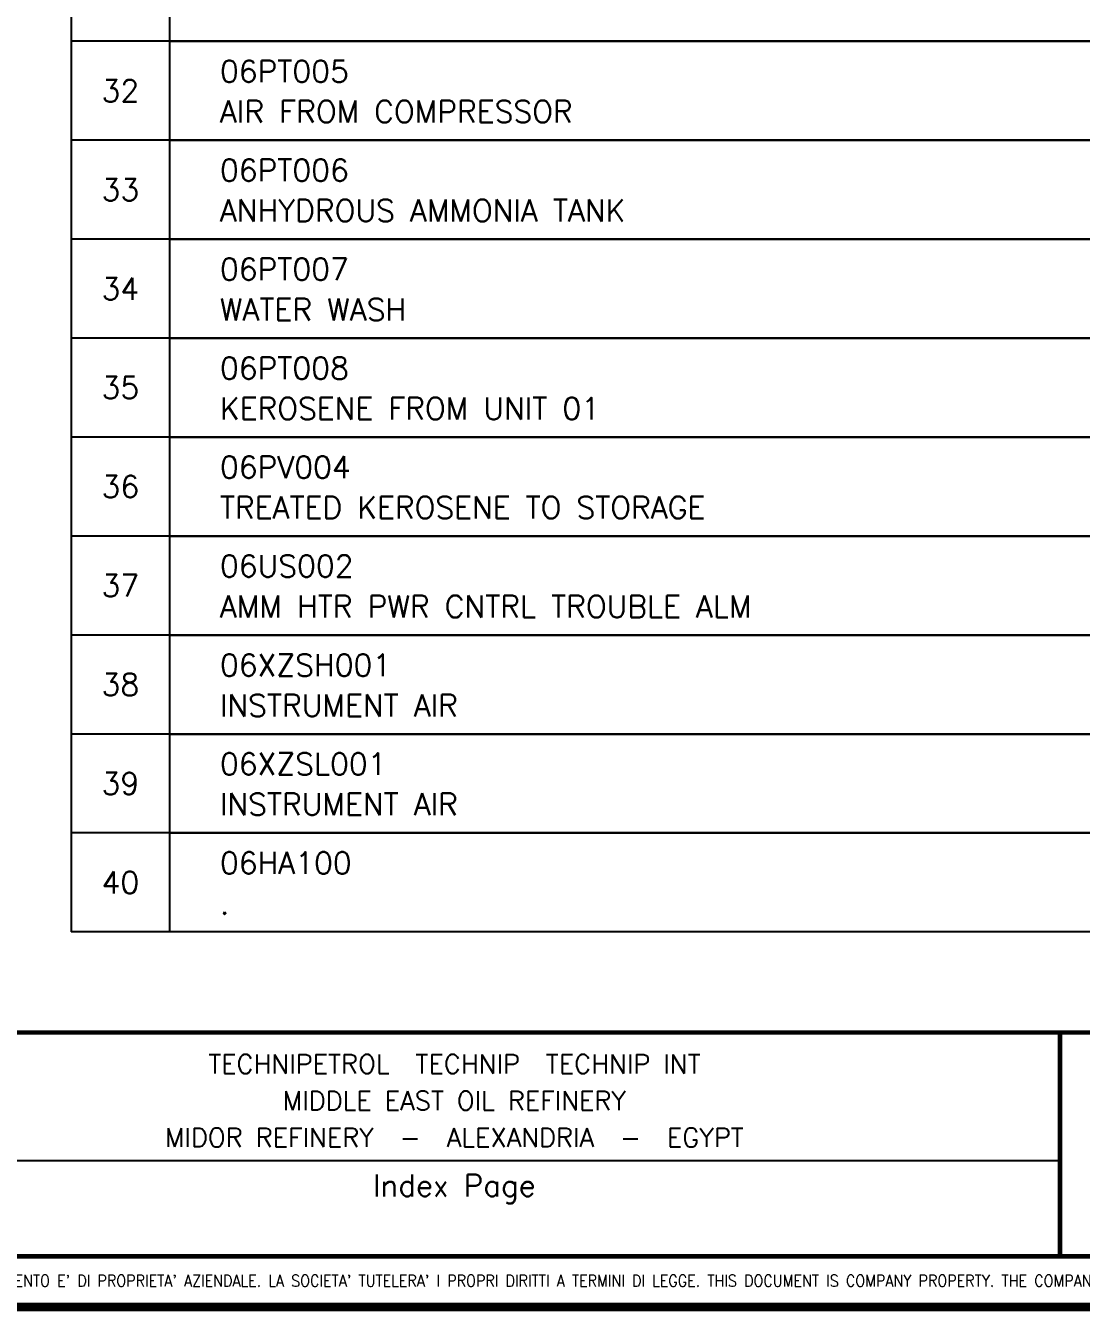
# Model space of a CAD drawing. Extents: x -4 to 378, y 0 to 264.
# Drawn here: x 185.5 to 291.5, y -0.4 to 128.6 of the extents above; entities that cross this region are included whole.
import ezdxf
from ezdxf.enums import TextEntityAlignment as Align

# ---------------------------------------------------------------- set-up
doc = ezdxf.new("R2010")
doc.units = 0
doc.header["$LTSCALE"] = 5
doc.header["$MEASUREMENT"] = 0
doc.linetypes.add('CONTINUA', pattern=[0])
doc.layers.get('0').update_dxf_attribs({"linetype": 'CONTINUA'})
doc.layers.add('02', color=7, linetype='CONTINUA')
doc.styles.add('DESCRIZ', font='SIMPLEX')
doc.styles.add('FOXS', font='FOXS')
doc.styles.add('SIMPLEX', font='simplex.shx')

# ---------------------------------------------------------------- blocks, each defined once
blk = doc.blocks.new('CART_OR')
at = {"color": 7}
blk.add_line((289.32, 14.68), (167.69, 14.68), dxfattribs=at)
at = {"const_width": 0.879}
blk.add_lwpolyline([(0, 263.13), (377.41, 263.13), (377.41, 0), (0, 0)], close=True, dxfattribs=at)
at = {"layer": '02', "const_width": 0.439}
for points in [[(0, 27.54), (377.41, 27.54)], [(289.32, 27.54), (289.32, 5.08)], [(167.69, 5.08), (377.41, 5.08)]]:
    blk.add_lwpolyline(points, dxfattribs=at)
at = {"style": 'DESCRIZ'}
blk.add_attdef('PLOT_PAREMETERS', text='', height=1.76, rotation=90, dxfattribs=at).set_placement((-2.95, 50.73), align=Align.MIDDLE)
for tag, height, p in [('REV4', 1.76, (4.2, 25.57)), ('XX/XX/94', 1.76, (16.47, 25.57)), ('REV3', 1.76, (4.2, 21.43)), ('XX/XX/94', 1.76, (16.47, 21.43)), ('SCALE', 1.76, (339.86, 20.71)), ('FOGLIO', 1.76, (362.89, 20.76)), ('REV2', 1.76, (4.2, 17.28)), ('XX/XX/94', 1.76, (16.47, 17.28)), ('XX/XX/94', 1.76, (16.47, 13.14)), ('REV1', 1.76, (4.2, 13.14)), ('HEADER_LINE_3', 2.19, (228.5, 11.83)), ('XX/XX/94', 1.76, (16.47, 8.99)), ('REV0', 1.76, (4.2, 8.99)), ('HEADER_LINE_4', 2.19, (228.5, 7.59))]:
    blk.add_attdef(tag, text='', height=height, dxfattribs=at).set_placement(p, align=Align.MIDDLE)
for tag, p in [('DESCRIPTION', (27.33, 24.69)), ('DESCRIPTION', (27.33, 20.54)), ('DESCRIPTION', (27.33, 16.4)), ('DOCUMENT', (349.33, 15.81)), ('DESCRIPTION', (27.33, 12.25)), ('CUSTOMER_ORDER', (349.33, 11.08)), ('DESCRIPTION', (27.33, 8.11)), ('CUSTOMER_REF', (349.33, 6.34))]:
    blk.add_attdef(tag, p, '', height=1.76, dxfattribs=at)
at = {"style": 'FOXS', "width": 0.9}
for tag, p in [('DISEGNATO4', (129.98, 25.47)), ('CONTROLLATO4', (145.07, 25.47)), ('APPROVATO4', (160.16, 25.47)), ('DISEGNATO3', (129.98, 21.33)), ('CONTROLLATO3', (145.07, 21.33)), ('APPROVATO3', (160.16, 21.33)), ('DISEGNATO2', (129.98, 17.18)), ('CONTROLLATO2', (145.07, 17.18)), ('APPROVATO2', (160.16, 17.18)), ('DISEGNATO1', (129.98, 13.03)), ('CONTROLLATO1', (145.07, 13.03)), ('APPROVATO1', (160.16, 13.03)), ('DISEGNATO0', (129.98, 8.88)), ('CONTROLLATO0', (145.07, 8.88)), ('APPROVATO0', (160.16, 8.88))]:
    blk.add_attdef(tag, text='', height=2.19, dxfattribs=at).set_placement(p, align=Align.MIDDLE)
at = {"color": 1, "style": 'DESCRIZ'}
for tag, p in [('CONTRACTOR', (228.5, 24.4)), ('HEADER_LINE_1', (228.5, 20.7)), ('HEADER_LINE_2', (228.5, 17.01))]:
    blk.add_attdef(tag, text='', height=1.9, dxfattribs=at).set_placement(p, align=Align.MIDDLE)
at = {"style": 'DESCRIZ'}
blk.add_attdef('FILE_NAME', (-2.16, 3.38), '', height=1.76, rotation=90, dxfattribs=at)
at = {"layer": '02', "style": 'SIMPLEX', "width": 0.9}
blk.add_text("IL PRESENTE DOCUMENTO E' DI PROPRIETA' AZIENDALE. LA SOCIETA' TUTELERA' I PROPRI DIRITTI A TERMINI DI LEGGE. THIS DOCUMENT IS COMPANY PROPERTY. THE COMPANY LAW FULL RESERVES ALL RIGHT.", height=1.16748, dxfattribs=at).set_placement((169.74, 2.04))
blk = doc.blocks.new('IND_1-20')
at = {"color": 7, "style": 'SIMPLEX'}
for tag, p in [('SHEET_1_LINE1', (14.723, 135.221)), ('SHEET_1_LINE2', (14.723, 132.468)), ('SHEET_2_LINE1', (14.723, 128.461)), ('SHEET_2_LINE2', (14.723, 125.708)), ('SHEET_3_LINE1', (14.723, 121.701)), ('SHEET_3_LINE2', (14.723, 118.948)), ('SHEET_4_LINE1', (14.723, 114.941)), ('SHEET_4_LINE2', (14.723, 112.188)), ('SHEET_5_LINE1', (14.723, 108.181)), ('SHEET_5_LINE2', (14.723, 105.428)), ('SHEET_6_LINE1', (14.723, 101.421)), ('SHEET_6_LINE2', (14.723, 98.668)), ('SHEET_7_LINE1', (14.723, 94.661)), ('SHEET_7_LINE2', (14.723, 91.908)), ('SHEET_8_LINE1', (14.723, 87.901)), ('SHEET_8_LINE2', (14.723, 85.148)), ('SHEET_9_LINE1', (14.723, 81.141)), ('SHEET_9_LINE2', (14.723, 78.388)), ('SHEET_10_LINE1', (14.723, 74.381)), ('SHEET_10_LINE2', (14.723, 71.628)), ('SHEET_11_LINE1', (14.723, 67.621)), ('SHEET_11_LINE2', (14.723, 64.868)), ('SHEET_12_LINE1', (14.723, 60.861)), ('SHEET_12_LINE2', (14.723, 58.108)), ('SHEET_13_LINE1', (14.723, 54.101)), ('SHEET_13_LINE2', (14.723, 51.348)), ('SHEET_14_LINE1', (14.723, 47.341)), ('SHEET_14_LINE2', (14.723, 44.588)), ('SHEET_15_LINE1', (14.723, 40.581)), ('SHEET_15_LINE2', (14.723, 37.828)), ('SHEET_16_LINE1', (14.723, 33.821)), ('SHEET_16_LINE2', (14.723, 31.068)), ('SHEET_17_LINE1', (14.723, 27.061)), ('SHEET_17_LINE2', (14.723, 24.308)), ('SHEET_18_LINE1', (14.723, 20.301)), ('SHEET_18_LINE2', (14.723, 17.548)), ('SHEET_19_LINE1', (14.723, 13.541)), ('SHEET_19_LINE2', (14.723, 10.788)), ('SHEET_20_LINE1', (14.723, 6.781)), ('SHEET_19_LINE2', (14.723, 4.028))]:
    blk.add_attdef(tag, p, '', height=1.5, dxfattribs=at)
for tag, p in [('SHEET_1', (7.915, 134.643)), ('SHEET_2', (7.915, 127.883)), ('SHEET_3', (7.915, 121.123)), ('SHEET_4', (7.915, 114.363)), ('SHEET_5', (7.915, 107.603)), ('SHEET_6', (7.915, 100.843)), ('SHEET_7', (7.915, 94.083)), ('SHEET_8', (7.915, 87.323)), ('SHEET_9', (7.915, 80.563)), ('SHEET_10', (7.915, 73.803)), ('SHEET_11', (7.915, 67.043)), ('SHEET_12', (7.915, 60.283)), ('SHEET_13', (7.915, 53.523)), ('SHEET_14', (7.915, 46.763)), ('SHEET_15', (7.915, 40.003)), ('SHEET_16', (7.915, 33.243)), ('SHEET_17', (7.915, 26.483)), ('SHEET_18', (7.915, 19.723)), ('SHEET_19', (7.915, 12.963)), ('SHEET_20', (7.915, 6.203))]:
    blk.add_attdef(tag, text='', height=1.5, dxfattribs=at).set_placement(p, align=Align.MIDDLE)

msp = doc.modelspace()

# ---------------------------------------------------------------- linework, layer by layer
at = {"color": 1}
for p, q in [((190.03, 246.29), (190.03, 37.65)), ((199.88, 246.29), (199.88, 37.65)), ((366.95, 127.07), (190.03, 127.07)), ((332.49, 127.07), (199.88, 127.07)), ((199.88, 127.07), (332.49, 127.07)), ((332.49, 127.07), (199.88, 127.07)), ((366.95, 117.13), (190.03, 117.13)), ((332.49, 117.13), (199.88, 117.13)), ((199.88, 117.13), (332.49, 117.13)), ((332.49, 117.13), (199.88, 117.13)), ((366.95, 107.2), (190.03, 107.2)), ((332.49, 107.2), (199.88, 107.2)), ((199.88, 107.2), (332.49, 107.2)), ((332.49, 107.2), (199.88, 107.2)), ((366.95, 97.26), (190.03, 97.26)), ((332.49, 97.26), (199.88, 97.26)), ((199.88, 97.26), (332.49, 97.26)), ((332.49, 97.26), (199.88, 97.26)), ((332.49, 87.33), (190.03, 87.33)), ((332.49, 87.33), (190.03, 87.33)), ((366.95, 87.33), (199.88, 87.33)), ((332.49, 87.33), (199.88, 87.33)), ((199.88, 87.33), (332.49, 87.33)), ((332.49, 77.39), (190.03, 77.39)), ((366.95, 77.39), (199.88, 77.39)), ((332.49, 77.39), (199.88, 77.39)), ((199.88, 77.39), (332.49, 77.39)), ((332.49, 67.46), (190.03, 67.46)), ((366.95, 67.46), (199.88, 67.46)), ((332.49, 67.46), (199.88, 67.46)), ((199.88, 67.46), (332.49, 67.46)), ((332.49, 57.52), (190.03, 57.52)), ((366.95, 57.52), (199.88, 57.52)), ((332.49, 57.52), (199.88, 57.52)), ((199.88, 57.52), (332.49, 57.52)), ((332.49, 47.59), (190.03, 47.59)), ((366.95, 47.59), (199.88, 47.59)), ((332.49, 47.59), (199.88, 47.59)), ((199.88, 47.59), (332.49, 47.59)), ((332.49, 37.65), (190.03, 37.65))]:
    msp.add_line(p, q, dxfattribs=at)

# ---------------------------------------------------------------- block references
at = {"color": 7}
ref = msp.add_blockref('CART_OR', (0, 0), dxfattribs=at)
ref.add_attrib('CONTRACTOR', 'TECHNIPETROL  TECHNIP  TECHNIP INT', dxfattribs={"color": 1, "height": 1.8972, "style": 'DESCRIZ'}).set_placement((228.5, 24.4), align=Align.MIDDLE)
ref.add_attrib('HEADER_LINE_1', 'MIDDLE EAST OIL REFINERY', dxfattribs={"color": 1, "height": 1.8972, "style": 'DESCRIZ'}).set_placement((228.5, 20.7), align=Align.MIDDLE)
ref.add_attrib('HEADER_LINE_2', 'MIDOR REFINERY  -  ALEXANDRIA  -  EGYPT', dxfattribs={"color": 1, "height": 1.8972, "style": 'DESCRIZ'}).set_placement((228.5, 17.01), align=Align.MIDDLE)
ref.add_attrib('HEADER_LINE_3', 'Index Page', dxfattribs={"height": 2.189, "style": 'DESCRIZ'}).set_placement((228.5, 11.83), align=Align.MIDDLE)
ref = msp.add_blockref('IND_1-20', (183.33, 33.5), dxfattribs=dict(at, xscale=1.4697, yscale=1.4697, zscale=1.4697))
ref.add_attrib('SHEET_12', '32', dxfattribs={"color": 7, "height": 2.205, "style": 'SIMPLEX'}).set_placement((194.96, 122.1), align=Align.MIDDLE)
ref.add_attrib('SHEET_12_LINE1', '06PT005', (204.96, 122.95), dxfattribs={"color": 7, "height": 2.205, "style": 'SIMPLEX'})
ref.add_attrib('SHEET_12_LINE2', 'AIR FROM COMPRESSOR', (204.96, 118.91), dxfattribs={"color": 7, "height": 2.2045, "style": 'SIMPLEX'})
ref.add_attrib('SHEET_13', '33', dxfattribs={"color": 7, "height": 2.205, "style": 'SIMPLEX'}).set_placement((194.96, 112.17), align=Align.MIDDLE)
ref.add_attrib('SHEET_13_LINE1', '06PT006', (204.96, 113.02), dxfattribs={"color": 7, "height": 2.205, "style": 'SIMPLEX'})
ref.add_attrib('SHEET_13_LINE2', 'ANHYDROUS AMMONIA TANK', (204.96, 108.97), dxfattribs={"color": 7, "height": 2.2045, "style": 'SIMPLEX'})
ref.add_attrib('SHEET_14', '34', dxfattribs={"color": 7, "height": 2.205, "style": 'SIMPLEX'}).set_placement((194.96, 102.23), align=Align.MIDDLE)
ref.add_attrib('SHEET_14_LINE1', '06PT007', (204.96, 103.08), dxfattribs={"color": 7, "height": 2.205, "style": 'SIMPLEX'})
ref.add_attrib('SHEET_14_LINE2', 'WATER WASH', (204.96, 99.03), dxfattribs={"color": 7, "height": 2.205, "style": 'SIMPLEX'})
ref.add_attrib('SHEET_15', '35', dxfattribs={"color": 7, "height": 2.205, "style": 'SIMPLEX'}).set_placement((194.96, 92.3), align=Align.MIDDLE)
ref.add_attrib('SHEET_15_LINE1', '06PT008', (204.96, 93.15), dxfattribs={"color": 7, "height": 2.205, "style": 'SIMPLEX'})
ref.add_attrib('SHEET_15_LINE2', 'KEROSENE FROM UNIT 01', (204.96, 89.1), dxfattribs={"color": 7, "height": 2.2045, "style": 'SIMPLEX'})
ref.add_attrib('SHEET_16', '36', dxfattribs={"color": 7, "height": 2.205, "style": 'SIMPLEX'}).set_placement((194.96, 82.36), align=Align.MIDDLE)
ref.add_attrib('SHEET_16_LINE1', '06PV004', (204.96, 83.21), dxfattribs={"color": 7, "height": 2.205, "style": 'SIMPLEX'})
ref.add_attrib('SHEET_16_LINE2', 'TREATED KEROSENE TO STORAGE', (204.96, 79.16), dxfattribs={"color": 7, "height": 2.2045, "style": 'SIMPLEX'})
ref.add_attrib('SHEET_17', '37', dxfattribs={"color": 7, "height": 2.205, "style": 'SIMPLEX'}).set_placement((194.96, 72.43), align=Align.MIDDLE)
ref.add_attrib('SHEET_17_LINE1', '06US002', (204.96, 73.28), dxfattribs={"color": 7, "height": 2.205, "style": 'SIMPLEX'})
ref.add_attrib('SHEET_17_LINE2', 'AMM HTR PWR CNTRL TROUBLE ALM', (204.96, 69.23), dxfattribs={"color": 7, "height": 2.2045, "style": 'SIMPLEX'})
ref.add_attrib('SHEET_18', '38', dxfattribs={"color": 7, "height": 2.205, "style": 'SIMPLEX'}).set_placement((194.96, 62.49), align=Align.MIDDLE)
ref.add_attrib('SHEET_18_LINE1', '06XZSH001', (204.96, 63.34), dxfattribs={"color": 7, "height": 2.205, "style": 'SIMPLEX'})
ref.add_attrib('SHEET_18_LINE2', 'INSTRUMENT AIR', (204.96, 59.29), dxfattribs={"color": 7, "height": 2.2045, "style": 'SIMPLEX'})
ref.add_attrib('SHEET_19', '39', dxfattribs={"color": 7, "height": 2.205, "style": 'SIMPLEX'}).set_placement((194.96, 52.56), align=Align.MIDDLE)
ref.add_attrib('SHEET_19_LINE1', '06XZSL001', (204.96, 53.41), dxfattribs={"color": 7, "height": 2.205, "style": 'SIMPLEX'})
ref.add_attrib('SHEET_19_LINE2', 'INSTRUMENT AIR', (204.96, 49.36), dxfattribs={"color": 7, "height": 2.2045, "style": 'SIMPLEX'})
ref.add_attrib('SHEET_20', '40', dxfattribs={"color": 7, "height": 2.205, "style": 'SIMPLEX'}).set_placement((194.96, 42.62), align=Align.MIDDLE)
ref.add_attrib('SHEET_20_LINE1', '06HA100', (204.96, 43.47), dxfattribs={"color": 7, "height": 2.205, "style": 'SIMPLEX'})
ref.add_attrib('SHEET_19_LINE2', '.', (204.96, 39.42), dxfattribs={"color": 7, "height": 2.2, "style": 'SIMPLEX'})

doc.saveas('drawing.dxf')
